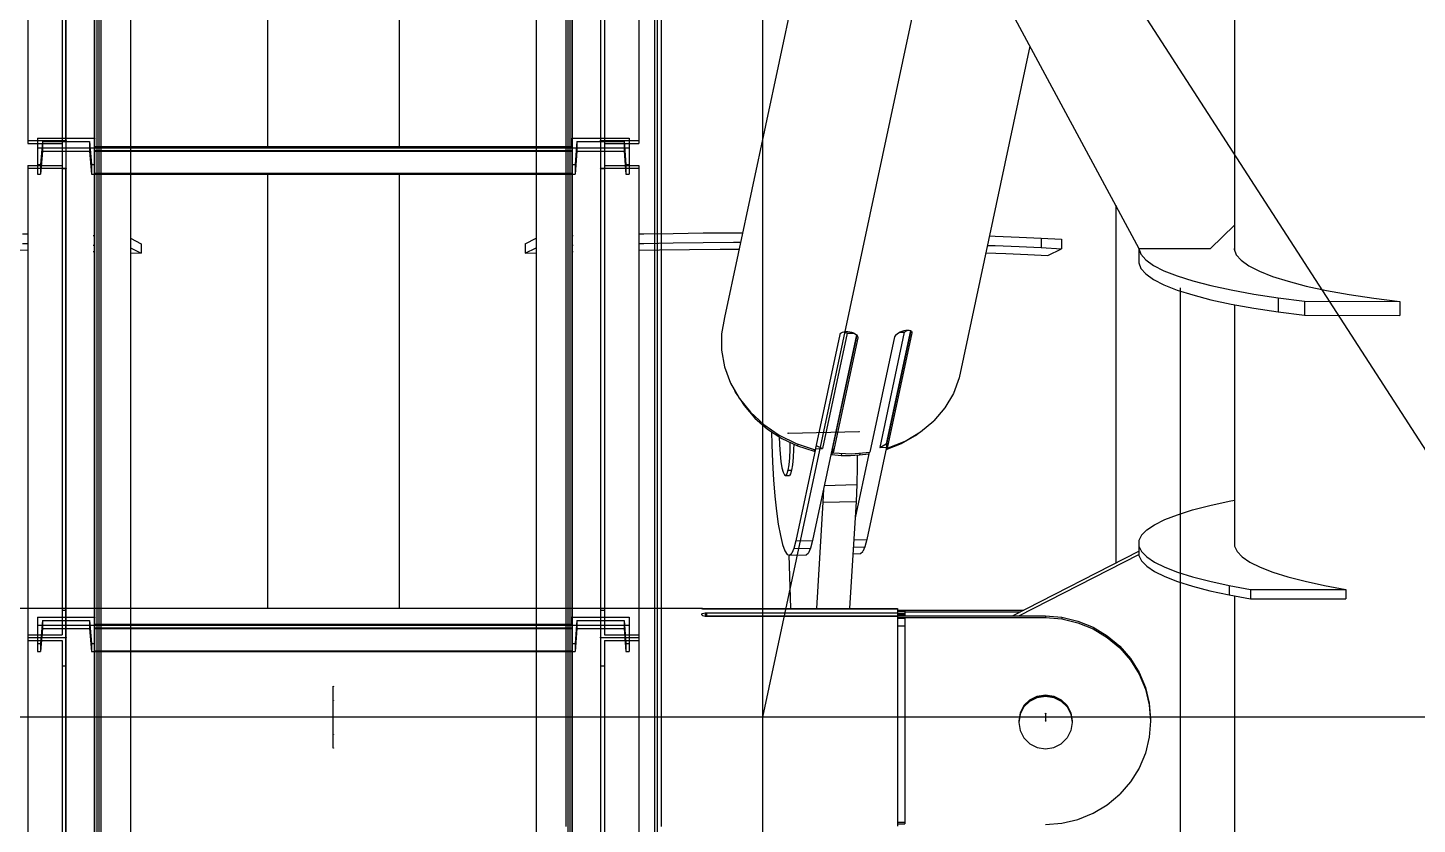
# Model space of a CAD drawing. Header units: millimetres. Extents: x 150209.93 to 150215.05, y 136675.65 to 136679.93.
# Drawn here: x 150213.5487 to 150213.6069, y 136676.6423 to 136676.6756 of the extents above; entities that cross this region are included whole.
import ezdxf

# ---------------------------------------------------------------- set-up
doc = ezdxf.new("R2010")
doc.units = ezdxf.units.MM
doc.header["$LTSCALE"] = 0.25
for name, pattern in [('CENTER', [50.8, 31.75, -6.35, 6.35, -6.35]), ('XKITLINE00', [0]), ('XKITLINE02', [4, 2, -2]), ('XKITLINE03', [6, 3, -1, 1, -1])]:
    doc.linetypes.add(name, pattern=pattern)

# ---------------------------------------------------------------- blocks, each defined once
blk = doc.blocks.new('çatıı')
at = {"color": 8, "linetype": 'CENTER'}
for p, q in [((23255, 4763.35), (23255, 6431.43)), ((23430, 5080.27), (22900, 5900.27)), ((23255, 5080.27), (23430, 5900.27)), ((23342.5, 4670.27), (23342.5, 5490.27)), ((23260.29, 5139.77), (23275.16, 5140.11)), ((23165, 5076.72), (23165, 5086.71)), ((23165, 5073.84), (23165, 5083.83)), ((23429.99, 5080.27), (22900, 5080.27)), ((23430, 4260.27), (23255, 5080.27)), ((23314.2, 5081.06), (23314.2, 5079.49))]:
    blk.add_line(p, q, dxfattribs=at)
at = {"color": 1, "linetype": 'XKITLINE03'}
for p, q in [((23109.01, 4289.11), (23109.01, 5553.53)), ((23220.99, 4289.12), (23220.99, 5553.53)), ((23115.01, 4280.28), (23115.01, 5549.66)), ((23215.01, 5549.66), (23214.98, 4280.28)), ((23109.01, 5201.07), (23109.01, 5296.94)), ((23220.99, 5296.94), (23220.99, 5201.07)), ((23115.01, 5201.54), (23115.01, 5199.51)), ((23214.99, 5199.51), (23214.99, 5201.54)), ((23214.99, 5199.72), (23115.01, 5199.72)), ((23109.01, 5096.97), (23109.01, 5195.25)), ((23220.99, 5195.25), (23220.99, 5096.97)), ((23115.01, 5101.23), (23115.01, 5099.54)), ((23214.99, 5099.72), (23115.01, 5099.72)), ((23214.99, 5099.54), (23214.99, 5101.23)), ((23109.01, 5001.09), (23109.01, 5096.97)), ((23220.99, 5096.97), (23220.99, 5001.09))]:
    blk.add_line(p, q, dxfattribs=at)
at = {"color": 116, "linetype": 'XKITLINE02', "true_color": 0x136734}
for p, q in [((23114.93, 5550.18), (23114.93, 4280.34)), ((23115.01, 5549.96), (23115.01, 4280.58)), ((23115.01, 5549.66), (23115.01, 4280.28)), ((23115.46, 5550.14), (23115.46, 4279.7)), ((23115.86, 5549.94), (23115.86, 4280.56)), ((23115.86, 5549.68), (23115.86, 4280.3)), ((23116.31, 5550.19), (23116.31, 4278.85)), ((23122.51, 5549.96), (23122.51, 4280.57)), ((23122.51, 5549.67), (23122.51, 4280.28)), ((23207.5, 5549.95), (23207.48, 4280.57)), ((23207.51, 5549.67), (23207.48, 4280.29)), ((23207.51, 5549.66), (23207.48, 4280.28)), ((23214.15, 5549.94), (23214.13, 4280.56)), ((23214.16, 5549.68), (23214.13, 4280.3)), ((23214.54, 5550.14), (23214.54, 4279.7)), ((23215, 5549.97), (23214.98, 4280.58)), ((23215.01, 5549.66), (23214.98, 4280.28)), ((23215.07, 5550.18), (23215.07, 4280.33)), ((23232.31, 5550.18), (23232.31, 4297.66)), ((23232.84, 5550.14), (23232.84, 4298.1)), ((23101.01, 5296.94), (23101.01, 5200.48)), ((23108.21, 5296.36), (23108.21, 5195.18)), ((23109.01, 5296.94), (23109.01, 5195.18)), ((23220.99, 5296.94), (23220.99, 5195.18)), ((23221.79, 5296.36), (23221.79, 5195.18)), ((23228.99, 5296.94), (23228.99, 5200.48)), ((23101.01, 5201.07), (23109.01, 5201.07)), ((23103.01, 5201.54), (23103.01, 5194.01)), ((23103.01, 5201.54), (23115.01, 5201.54)), ((23115.01, 5201.54), (23115.01, 5194.01)), ((23214.99, 5201.54), (23214.99, 5199.51)), ((23214.99, 5201.54), (23214.99, 5196.04)), ((23214.99, 5201.54), (23226.99, 5201.54)), ((23220.99, 5201.07), (23228.99, 5201.07)), ((23226.99, 5201.54), (23226.99, 5199.51)), ((23226.99, 5201.07), (23226.99, 5196.04)), ((23101.01, 5200.48), (23108.21, 5200.48)), ((23103.01, 5199.51), (23115.01, 5199.51)), ((23104.07, 5200.84), (23103.69, 5196.04)), ((23104.07, 5198.81), (23103.69, 5194.01)), ((23104.07, 5200.84), (23113.94, 5200.84)), ((23104.07, 5200.84), (23104.07, 5198.81)), ((23104.07, 5198.81), (23113.94, 5198.81)), ((23108.21, 5200.99), (23108.21, 5097.54)), ((23108.21, 5200.99), (23109.01, 5200.99)), ((23109.01, 5200.99), (23109.01, 5096.97)), ((23113.94, 5200.84), (23114.33, 5196.04)), ((23113.94, 5200.84), (23113.94, 5198.81)), ((23113.94, 5198.81), (23114.33, 5194.01)), ((23115.01, 5199.72), (23115.01, 5194.01)), ((23115.01, 5199.72), (23122.51, 5199.72)), ((23115.01, 5199.51), (23214.99, 5199.51)), ((23115.01, 5199), (23214.99, 5199)), ((23115.01, 5198.82), (23214.99, 5198.82)), ((23207.5, 5199.72), (23214.99, 5199.72)), ((23214.99, 5199.72), (23214.99, 5194.01)), ((23214.99, 5199.51), (23214.99, 5194.01)), ((23214.99, 5199.51), (23226.99, 5199.51)), ((23216.05, 5200.84), (23215.67, 5196.04)), ((23216.05, 5198.81), (23215.67, 5194.01)), ((23216.05, 5200.84), (23216.05, 5198.81)), ((23216.05, 5200.84), (23225.92, 5200.84)), ((23216.05, 5198.81), (23225.92, 5198.81)), ((23220.99, 5200.99), (23220.99, 5195.25)), ((23220.99, 5200.99), (23221.79, 5200.99)), ((23220.99, 5200.99), (23220.99, 5096.97)), ((23221.79, 5200.99), (23221.79, 5195.83)), ((23221.79, 5200.99), (23221.79, 5101.73)), ((23221.79, 5200.48), (23228.99, 5200.48)), ((23225.92, 5200.84), (23225.92, 5198.81)), ((23225.92, 5200.84), (23226.31, 5196.04)), ((23225.92, 5198.81), (23226.31, 5194.01)), ((23226.99, 5199.51), (23226.99, 5194.01)), ((23101.01, 5195.83), (23101.01, 5096.97)), ((23101.01, 5195.83), (23101.01, 5097.54)), ((23101.01, 5195.83), (23108.21, 5195.83)), ((23101.01, 5195.25), (23109.01, 5195.25)), ((23103.01, 5196.04), (23103.69, 5196.04)), ((23103.69, 5196.04), (23103.69, 5194.01)), ((23114.33, 5196.04), (23115.01, 5196.04)), ((23114.33, 5196.04), (23114.33, 5194.01)), ((23214.99, 5196.04), (23214.99, 5194.01)), ((23214.99, 5196.04), (23215.67, 5196.04)), ((23215.67, 5196.04), (23215.67, 5194.01)), ((23220.99, 5195.25), (23228.99, 5195.25)), ((23221.79, 5195.83), (23228.99, 5195.83)), ((23226.31, 5196.04), (23226.31, 5194.01)), ((23226.31, 5196.04), (23226.99, 5196.04)), ((23226.99, 5196.04), (23226.99, 5194.01)), ((23228.99, 5195.83), (23228.99, 5195.25)), ((23228.99, 5195.83), (23228.99, 5096.97)), ((23103.01, 5194.01), (23103.69, 5194.01)), ((23108.21, 5195.18), (23109.01, 5195.18)), ((23114.33, 5194.01), (23115.01, 5194.01)), ((23115.01, 5194.22), (23122.51, 5194.22)), ((23115.01, 5194.21), (23122.51, 5194.21)), ((23115.01, 5194.02), (23122.51, 5194.02)), ((23115.01, 5194.01), (23122.51, 5194.01)), ((23207.5, 5194.22), (23214.99, 5194.22)), ((23207.5, 5194.21), (23214.99, 5194.21)), ((23207.5, 5194.02), (23214.99, 5194.02)), ((23207.5, 5194.01), (23214.99, 5194.01)), ((23214.99, 5194.01), (23215.67, 5194.01)), ((23220.99, 5195.18), (23221.79, 5195.18)), ((23226.31, 5194.01), (23226.99, 5194.01)), ((23108.21, 5102.71), (23109.01, 5102.71)), ((23108.21, 5102.71), (23108.21, 5097.54)), ((23116.31, 5103.12), (23116.31, 5057.42)), ((23122.51, 5103.12), (23122.51, 5057.42)), ((23207.49, 5103.12), (23207.49, 5057.42)), ((23213.69, 5103.12), (23213.69, 5057.42)), ((23220.99, 5102.71), (23221.79, 5102.71)), ((23233.69, 5103.12), (23233.69, 5057.42)), ((23103.01, 5101.23), (23103.01, 5094.04)), ((23103.01, 5101.23), (23115.01, 5101.23)), ((23103.01, 5099.54), (23115.01, 5099.54)), ((23104.07, 5100.53), (23103.69, 5095.74)), ((23104.07, 5100.53), (23113.94, 5100.53)), ((23104.07, 5100.53), (23104.07, 5098.84)), ((23113.94, 5100.53), (23114.33, 5095.74)), ((23113.94, 5100.53), (23113.94, 5098.84)), ((23115.01, 5101.23), (23115.01, 5094.04)), ((23115.01, 5099.72), (23115.01, 5094.04)), ((23115.01, 5099.72), (23214.99, 5099.72)), ((23115.01, 5099.54), (23214.99, 5099.54)), ((23214.99, 5101.23), (23214.99, 5099.54)), ((23214.99, 5101.23), (23214.99, 5095.74)), ((23214.99, 5101.23), (23226.99, 5101.23)), ((23214.99, 5099.72), (23214.99, 5094.04)), ((23214.99, 5099.54), (23214.99, 5094.04)), ((23214.99, 5099.54), (23226.99, 5099.54)), ((23216.05, 5100.53), (23215.67, 5095.74)), ((23216.05, 5100.53), (23216.05, 5098.84)), ((23216.05, 5100.53), (23225.92, 5100.53)), ((23221.79, 5101.73), (23221.79, 5097.54)), ((23225.92, 5100.53), (23225.92, 5098.84)), ((23225.92, 5100.53), (23226.31, 5095.74)), ((23226.99, 5101.23), (23226.99, 5099.54)), ((23226.99, 5101.23), (23226.99, 5095.74)), ((23226.99, 5099.54), (23226.99, 5094.04)), ((23101.01, 5097.54), (23108.21, 5097.54)), ((23101.01, 5096.97), (23101.01, 5000.5)), ((23101.01, 5096.97), (23109.01, 5096.97)), ((23101.01, 5096.97), (23109.01, 5096.97)), ((23101.01, 5096.38), (23108.21, 5096.38)), ((23104.07, 5098.84), (23103.69, 5094.04)), ((23104.07, 5098.84), (23113.94, 5098.84)), ((23108.21, 5096.38), (23108.21, 4995.2)), ((23109.01, 5096.97), (23109.01, 4995.2)), ((23113.94, 5098.84), (23114.33, 5094.04)), ((23115.01, 5099), (23214.99, 5099)), ((23115.01, 5098.85), (23214.99, 5098.85)), ((23216.05, 5098.84), (23215.67, 5094.04)), ((23216.05, 5098.84), (23225.92, 5098.84)), ((23220.99, 5096.97), (23220.99, 5088.05)), ((23220.99, 5096.97), (23228.99, 5096.97)), ((23220.99, 5096.97), (23228.99, 5096.97)), ((23221.79, 5097.54), (23228.99, 5097.54)), ((23221.79, 5096.38), (23221.79, 5088.05)), ((23221.79, 5096.38), (23228.99, 5096.38)), ((23225.92, 5098.84), (23226.31, 5094.04)), ((23228.99, 5096.97), (23228.99, 5094.93)), ((23103.01, 5095.74), (23103.69, 5095.74)), ((23103.01, 5094.04), (23103.69, 5094.04)), ((23103.69, 5095.74), (23103.69, 5094.04)), ((23114.33, 5095.74), (23115.01, 5095.74)), ((23114.33, 5095.74), (23114.33, 5094.04)), ((23114.33, 5094.04), (23115.01, 5094.04)), ((23115.01, 5094.22), (23214.99, 5094.22)), ((23115.01, 5094.21), (23214.99, 5094.21)), ((23115.01, 5094.05), (23214.99, 5094.05)), ((23115.01, 5094.04), (23214.99, 5094.04)), ((23214.99, 5095.74), (23214.99, 5094.04)), ((23214.99, 5095.74), (23215.67, 5095.74)), ((23214.99, 5094.04), (23215.67, 5094.04)), ((23215.67, 5095.74), (23215.67, 5094.04)), ((23220.99, 5094.93), (23220.99, 4995.2)), ((23221.79, 5094.93), (23221.79, 4995.2)), ((23226.31, 5095.74), (23226.31, 5094.04)), ((23226.31, 5095.74), (23226.99, 5095.74)), ((23226.31, 5094.04), (23226.99, 5094.04)), ((23226.99, 5095.74), (23226.99, 5094.04)), ((23228.99, 5094.93), (23228.99, 5000.5)), ((23108.21, 5091.08), (23109.01, 5091.08)), ((23220.99, 5091.08), (23221.79, 5091.08))]:
    blk.add_line(p, q, dxfattribs=at)
at = {"color": 7, "linetype": 'XKITLINE00'}
for p, q in [((23116.31, 5523.52), (23116.31, 5103.12)), ((23122.51, 5513.93), (23122.51, 5103.12)), ((23207.5, 5382.43), (23207.49, 5103.12)), ((23213.69, 5372.86), (23213.69, 5103.12)), ((23233.69, 5341.91), (23233.69, 5103.12)), ((23122.51, 5199.72), (23207.5, 5199.72)), ((23122.51, 5194.22), (23207.5, 5194.22)), ((23122.51, 5194.21), (23207.5, 5194.21)), ((23122.51, 5194.02), (23207.5, 5194.02)), ((23122.51, 5194.01), (23207.5, 5194.01))]:
    blk.add_line(p, q, dxfattribs=at)
at = {"color": 8, "linetype": 'XKITLINE00'}
for p, q in [((23151.2, 5294.01), (23151.2, 5199.72)), ((23178.8, 5294.01), (23178.8, 5199.72)), ((23272.18, 5282.36), (23246.93, 5164.02)), ((23353.77, 5273.03), (23353.77, 5183.33)), ((23353.8, 5273.02), (23353.8, 5178.17)), ((23302.17, 5237.05), (23333.77, 5178.49)), ((23310.93, 5220.82), (23296.1, 5151.35)), ((23151.2, 5194.01), (23151.2, 5103.12)), ((23178.8, 5194.01), (23178.8, 5103.12)), ((23328.91, 5187.51), (23328.91, 5112.58)), ((23099.93, 5181.53), (23101.01, 5181.51)), ((23114.72, 5181.16), (23115.01, 5181.15)), ((23215, 5181.15), (23215.27, 5181.16)), ((23228.99, 5181.51), (23230.06, 5181.53)), ((23230.06, 5181.53), (23236.18, 5181.63)), ((23236.18, 5181.63), (23242.45, 5181.71)), ((23242.45, 5181.71), (23248.83, 5181.76)), ((23248.83, 5181.76), (23250.71, 5181.76)), ((23302.45, 5181.09), (23303.66, 5181.05)), ((23303.66, 5181.05), (23308.66, 5180.85)), ((23308.66, 5180.85), (23313.29, 5180.63)), ((23348.77, 5178.43), (23353.77, 5183.33)), ((23353.8, 5183.52), (23353.77, 5183.33)), ((23096.62, 5178.2), (23101.01, 5178.13)), ((23099.93, 5179.53), (23101.01, 5179.51)), ((23114.72, 5179.16), (23115.01, 5179.15)), ((23114.72, 5177.81), (23115.01, 5177.8)), ((23122.51, 5180.63), (23124.79, 5179.46)), ((23122.51, 5178.63), (23124.79, 5177.46)), ((23124.79, 5179.46), (23124.79, 5177.46)), ((23205.2, 5179.46), (23207.5, 5180.63)), ((23205.2, 5179.46), (23205.2, 5177.46)), ((23205.2, 5177.46), (23207.5, 5178.63)), ((23215, 5179.15), (23215.27, 5179.16)), ((23215, 5177.8), (23215.27, 5177.81)), ((23228.99, 5179.51), (23230.06, 5179.53)), ((23228.99, 5178.13), (23233.37, 5178.2)), ((23230.06, 5179.53), (23236.18, 5179.63)), ((23233.37, 5178.2), (23239.64, 5178.28)), ((23236.18, 5179.63), (23242.45, 5179.71)), ((23239.64, 5178.28), (23246.02, 5178.32)), ((23242.45, 5179.71), (23248.83, 5179.76)), ((23246.02, 5178.32), (23249.98, 5178.34)), ((23248.83, 5179.76), (23250.29, 5179.76)), ((23302.03, 5179.1), (23303.66, 5179.05)), ((23303.66, 5179.05), (23308.66, 5178.85)), ((23308.66, 5178.85), (23313.29, 5178.64)), ((23313.29, 5180.63), (23313.29, 5178.64)), ((23313.29, 5180.63), (23317.52, 5180.4)), ((23313.29, 5178.64), (23317.52, 5178.4)), ((23314.71, 5176.97), (23317.52, 5178.4)), ((23317.52, 5180.4), (23317.52, 5178.4)), ((23333.75, 5178.53), (23333.74, 5178.43)), ((23333.74, 5178.43), (23334.17, 5177.24)), ((23333.74, 5178.43), (23333.74, 5175.47)), ((23333.77, 5178.49), (23348.77, 5178.43)), ((23353.78, 5178.66), (23353.73, 5178.34)), ((23353.73, 5178.34), (23354.16, 5177.15)), ((23122.51, 5177.55), (23124.79, 5177.46)), ((23205.2, 5177.46), (23207.5, 5177.55)), ((23301.7, 5177.58), (23305.85, 5177.42)), ((23305.85, 5177.42), (23310.48, 5177.2)), ((23310.48, 5177.2), (23314.71, 5176.97)), ((23333.74, 5175.47), (23334.17, 5174.29)), ((23334.17, 5177.24), (23335.2, 5176.07)), ((23335.2, 5176.07), (23336.81, 5174.92)), ((23336.81, 5174.92), (23339, 5173.8)), ((23354.16, 5177.15), (23355.19, 5175.98)), ((23355.19, 5175.98), (23356.8, 5174.83)), ((23334.17, 5174.29), (23335.2, 5173.12)), ((23335.2, 5173.12), (23336.81, 5171.96)), ((23336.81, 5171.96), (23339, 5170.84)), ((23339, 5173.8), (23341.75, 5172.71)), ((23341.75, 5172.71), (23345.03, 5171.67)), ((23356.8, 5174.83), (23358.99, 5173.71)), ((23358.99, 5173.71), (23361.74, 5172.62)), ((23361.74, 5172.62), (23365.02, 5171.59)), ((23339, 5170.84), (23341.75, 5169.76)), ((23341.75, 5169.76), (23345.03, 5168.72)), ((23345.03, 5171.67), (23348.82, 5170.69)), ((23348.82, 5170.69), (23353.1, 5169.77)), ((23353.1, 5169.77), (23357.82, 5168.92)), ((23365.02, 5171.59), (23368.82, 5170.6)), ((23368.82, 5170.6), (23373.09, 5169.69)), ((23373.09, 5169.69), (23377.81, 5168.84)), ((23345.03, 5168.72), (23348.82, 5167.74)), ((23348.82, 5167.74), (23353.1, 5166.82)), ((23353.1, 5166.82), (23357.82, 5165.97)), ((23353.8, 5166.69), (23353.8, 5116.07)), ((23357.82, 5168.92), (23362.95, 5168.15)), ((23362.95, 5168.15), (23368.46, 5167.46)), ((23362.95, 5168.15), (23362.95, 5165.2)), ((23368.46, 5167.46), (23388.45, 5167.37)), ((23368.46, 5167.46), (23368.46, 5164.51)), ((23377.81, 5168.84), (23382.95, 5168.06)), ((23382.95, 5168.06), (23388.45, 5167.37)), ((23388.45, 5167.37), (23388.45, 5164.42)), ((23246.93, 5164.02), (23246.32, 5160.61)), ((23357.82, 5165.97), (23362.95, 5165.2)), ((23362.95, 5165.2), (23368.46, 5164.51)), ((23368.46, 5164.51), (23388.45, 5164.42)), ((23246.32, 5160.61), (23246.34, 5157.13)), ((23274.59, 5160.37), (23265.39, 5117.27)), ((23271.12, 5160.46), (23265.96, 5136.32)), ((23272.66, 5160.69), (23267.5, 5136.54)), ((23271.2, 5160.65), (23271.12, 5160.46)), ((23271.2, 5160.65), (23271.38, 5160.82)), ((23271.38, 5160.82), (23271.64, 5160.94)), ((23271.64, 5160.94), (23271.97, 5161.03)), ((23271.94, 5161.02), (23272.66, 5160.69)), ((23271.97, 5161.03), (23272.35, 5161.07)), ((23272.35, 5161.07), (23272.76, 5161.06)), ((23272.66, 5160.69), (23274.07, 5160.72)), ((23272.76, 5161.06), (23273.18, 5161.01)), ((23273.18, 5161.01), (23273.59, 5160.91)), ((23273.59, 5160.91), (23273.97, 5160.77)), ((23273.97, 5160.77), (23274.3, 5160.6)), ((23274.3, 5160.6), (23274.57, 5160.4)), ((23274.57, 5160.4), (23274.75, 5160.19)), ((23284.61, 5160.95), (23279.46, 5136.81)), ((23285.9, 5161.26), (23280.84, 5137.58)), ((23285.95, 5161.24), (23280.93, 5137.73)), ((23286.18, 5160.8), (23281.03, 5136.65)), ((23282.85, 5160.37), (23282.71, 5160.19)), ((23282.85, 5160.37), (23283.1, 5160.59)), ((23283.1, 5160.59), (23283.41, 5160.8)), ((23283.41, 5160.8), (23283.78, 5160.99)), ((23283.67, 5160.93), (23284.61, 5160.95)), ((23283.78, 5160.99), (23284.17, 5161.14)), ((23284.17, 5161.14), (23284.58, 5161.26)), ((23284.58, 5161.26), (23284.97, 5161.33)), ((23284.61, 5160.95), (23285.34, 5161.36)), ((23284.97, 5161.33), (23285.34, 5161.36)), ((23285.34, 5161.36), (23285.66, 5161.33)), ((23285.66, 5161.33), (23285.91, 5161.26)), ((23285.91, 5161.26), (23286.09, 5161.14)), ((23286.09, 5161.14), (23286.18, 5160.99)), ((23286.18, 5160.99), (23286.18, 5160.8)), ((23274.65, 5160.31), (23269.6, 5136.68)), ((23274.86, 5159.78), (23269.7, 5135.63)), ((23274.75, 5160.19), (23274.83, 5160.02)), ((23274.83, 5160.02), (23274.85, 5159.98)), ((23274.85, 5159.98), (23274.86, 5159.78)), ((23282.59, 5159.95), (23277.43, 5135.8)), ((23282.68, 5160.15), (23282.59, 5159.95)), ((23282.71, 5160.19), (23282.68, 5160.15)), ((23246.34, 5157.13), (23246.97, 5153.65)), ((23246.97, 5153.65), (23248.21, 5150.28)), ((23248.21, 5150.28), (23250.02, 5147.09)), ((23248.96, 5148.97), (23249.21, 5148.39)), ((23296.1, 5151.35), (23294.89, 5148.09)), ((23249.21, 5148.39), (23249.86, 5147.38)), ((23250.02, 5147.09), (23252.37, 5144.16)), ((23250.13, 5146.96), (23251.04, 5145.54)), ((23294.89, 5148.09), (23293.11, 5145.07)), ((23251.04, 5145.54), (23253.31, 5142.93)), ((23252.37, 5144.16), (23255.18, 5141.57)), ((23253.31, 5142.93), (23255.97, 5140.63)), ((23293.11, 5145.07), (23290.79, 5142.36)), ((23255.18, 5141.57), (23258.4, 5139.37)), ((23255.97, 5140.63), (23258.97, 5138.67)), ((23256.82, 5140.07), (23256.86, 5137.42)), ((23284.8, 5138.13), (23288, 5140.03)), ((23288, 5140.03), (23290.79, 5142.36)), ((23256.86, 5137.42), (23257, 5133.68)), ((23258.37, 5139.06), (23258.45, 5137.31)), ((23258.4, 5139.37), (23261.94, 5137.62)), ((23258.45, 5137.31), (23258.59, 5135.48)), ((23258.97, 5138.67), (23262.23, 5137.11)), ((23260.66, 5137.86), (23260.64, 5136.36)), ((23261.45, 5137.49), (23261.43, 5136.38)), ((23261.94, 5137.62), (23265.71, 5136.37)), ((23262.31, 5137.49), (23262.23, 5137.11)), ((23262.23, 5137.11), (23265.7, 5135.98)), ((23266.15, 5137.18), (23267.5, 5136.54)), ((23279.46, 5136.81), (23280.84, 5137.58)), ((23280.81, 5136.33), (23284.01, 5137.6)), ((23280.84, 5137.58), (23280.91, 5136.84)), ((23280.97, 5137.28), (23280.9, 5136.96)), ((23280.91, 5137.91), (23280.97, 5137.28)), ((23280.93, 5137.73), (23281.03, 5136.65)), ((23281.27, 5136.71), (23284.8, 5138.13)), ((23284.01, 5137.6), (23286.97, 5139.29)), ((23284.06, 5137.83), (23284.01, 5137.6)), ((23286.97, 5139.29), (23287.58, 5139.78)), ((23258.59, 5135.48), (23258.77, 5133.87)), ((23260.55, 5134.63), (23260.41, 5133.15)), ((23260.64, 5136.36), (23260.55, 5134.63)), ((23261.34, 5134.65), (23261.2, 5133.17)), ((23261.43, 5136.38), (23261.34, 5134.65)), ((23266.04, 5136.51), (23261.92, 5117.2)), ((23265.78, 5136.35), (23265.7, 5135.98)), ((23265.71, 5136.37), (23265.96, 5136.32)), ((23266.03, 5136.64), (23266.04, 5136.51)), ((23266.04, 5136.51), (23267.5, 5136.54)), ((23269.38, 5135.95), (23269.44, 5135.28)), ((23269.64, 5136.25), (23269.44, 5135.28)), ((23269.44, 5135.28), (23271.38, 5135.12)), ((23269.58, 5136.91), (23269.64, 5136.25)), ((23269.6, 5136.68), (23269.7, 5135.63)), ((23269.7, 5135.63), (23273.59, 5135.45)), ((23271.48, 5135.55), (23271.38, 5135.12)), ((23271.38, 5135.12), (23273.33, 5135.1)), ((23273.33, 5135.1), (23275.26, 5135.21)), ((23273.59, 5135.45), (23277.43, 5135.8)), ((23277.16, 5135.45), (23274.3, 5122.02)), ((23274.77, 5135.18), (23274.77, 5132.78)), ((23275.35, 5135.61), (23275.26, 5135.21)), ((23275.26, 5135.21), (23277.17, 5135.45)), ((23280.91, 5136.84), (23276.79, 5117.53)), ((23277.24, 5135.79), (23277.17, 5135.45)), ((23279.46, 5136.81), (23280.91, 5136.84)), ((23281.03, 5136.65), (23281.27, 5136.71)), ((23257, 5133.68), (23257.21, 5130.04)), ((23258.77, 5133.87), (23258.99, 5132.55)), ((23258.99, 5132.55), (23259.24, 5131.59)), ((23259.24, 5131.59), (23259.5, 5131.04)), ((23260, 5131.25), (23259.76, 5130.92)), ((23260.22, 5132.01), (23260, 5131.25)), ((23260.41, 5133.15), (23260.22, 5132.01)), ((23260.22, 5132.01), (23261.02, 5132.03)), ((23260.8, 5131.27), (23260.55, 5130.94)), ((23261.02, 5132.03), (23260.8, 5131.27)), ((23261.2, 5133.17), (23261.02, 5132.03)), ((23274.77, 5132.78), (23274.67, 5129)), ((23257.21, 5130.04), (23257.49, 5126.62)), ((23259.5, 5131.04), (23259.76, 5130.92)), ((23259.76, 5130.92), (23260.55, 5130.94)), ((23267.86, 5128.85), (23274.67, 5129)), ((23274.67, 5129), (23274.51, 5125.47)), ((23257.49, 5126.62), (23257.82, 5123.47)), ((23267.7, 5128.07), (23267.57, 5125.31)), ((23267.57, 5125.31), (23274.51, 5125.47)), ((23274.51, 5125.47), (23273.16, 5103.07)), ((23348.59, 5124.64), (23352.65, 5125.53)), ((23352.65, 5125.53), (23353.8, 5125.74)), ((23257.82, 5123.47), (23258.21, 5120.69)), ((23267.57, 5125.31), (23266.23, 5103.07)), ((23339.18, 5121.68), (23341.83, 5122.71)), ((23341.83, 5122.71), (23344.98, 5123.7)), ((23344.98, 5123.7), (23348.59, 5124.64)), ((23258.21, 5120.69), (23258.65, 5118.34)), ((23335.4, 5119.51), (23337.03, 5120.61)), ((23337.03, 5120.61), (23339.18, 5121.68)), ((23258.65, 5118.34), (23259.11, 5116.48)), ((23261.92, 5117.2), (23261.51, 5115.64)), ((23261.92, 5117.2), (23265.39, 5117.27)), ((23265.39, 5117.27), (23264.98, 5115.72)), ((23274.02, 5117.46), (23276.79, 5117.53)), ((23276.79, 5117.53), (23276.38, 5115.97)), ((23334.31, 5118.4), (23333.76, 5117.27)), ((23333.76, 5117.27), (23333.76, 5116.13)), ((23335.4, 5119.51), (23334.31, 5118.4)), ((23353.8, 5117.33), (23353.76, 5117.27)), ((23353.76, 5117.27), (23353.76, 5116.13)), ((23259.11, 5116.48), (23259.6, 5115.15)), ((23259.6, 5115.15), (23260.09, 5114.4)), ((23260.09, 5114.4), (23260.59, 5114.22)), ((23260.46, 5114.27), (23260.78, 5103.07)), ((23260.59, 5114.22), (23261.06, 5114.64)), ((23260.59, 5114.22), (23264.06, 5114.3)), ((23261.51, 5115.64), (23261.06, 5114.64)), ((23261.51, 5115.64), (23264.98, 5115.72)), ((23264.06, 5114.3), (23264.53, 5114.72)), ((23264.98, 5115.72), (23264.53, 5114.72)), ((23273.85, 5114.52), (23275.46, 5114.55)), ((23273.93, 5115.92), (23276.38, 5115.97)), ((23275.46, 5114.55), (23275.93, 5114.97)), ((23276.38, 5115.97), (23275.93, 5114.97)), ((23307.27, 5101.49), (23333.76, 5115.07)), ((23308.64, 5101.49), (23333.76, 5114.37)), ((23333.76, 5116.13), (23333.76, 5114.17)), ((23333.76, 5116.13), (23334.31, 5115)), ((23333.76, 5114.17), (23334.31, 5113.04)), ((23334.31, 5115), (23335.4, 5113.89)), ((23335.4, 5113.89), (23337.03, 5112.79)), ((23353.76, 5116.13), (23354.31, 5115)), ((23354.31, 5115), (23355.4, 5113.89)), ((23355.4, 5113.89), (23357.03, 5112.79)), ((23334.31, 5113.04), (23335.4, 5111.92)), ((23335.4, 5111.92), (23337.03, 5110.82)), ((23337.03, 5112.79), (23339.18, 5111.72)), ((23339.18, 5111.72), (23341.83, 5110.69)), ((23357.03, 5112.79), (23359.18, 5111.72)), ((23359.18, 5111.72), (23361.83, 5110.69)), ((23337.03, 5110.82), (23339.18, 5109.75)), ((23339.18, 5109.75), (23341.83, 5108.72)), ((23341.83, 5110.69), (23344.98, 5109.7)), ((23341.83, 5108.72), (23344.98, 5107.73)), ((23344.98, 5109.7), (23348.59, 5108.76)), ((23348.59, 5108.76), (23352.65, 5107.87)), ((23361.83, 5110.69), (23364.98, 5109.7)), ((23364.98, 5109.7), (23368.59, 5108.76)), ((23368.59, 5108.76), (23372.65, 5107.87)), ((23344.98, 5107.73), (23348.59, 5106.79)), ((23348.59, 5106.79), (23352.65, 5105.91)), ((23352.65, 5107.87), (23352.65, 5105.91)), ((23352.65, 5107.87), (23357.11, 5107.06)), ((23352.65, 5105.91), (23357.11, 5105.09)), ((23353.8, 5105.69), (23353.8, 5050.39)), ((23357.11, 5107.06), (23357.11, 5105.09)), ((23357.11, 5107.06), (23377.11, 5107.06)), ((23357.11, 5105.09), (23377.11, 5105.09)), ((23372.65, 5107.87), (23377.11, 5107.06)), ((23377.11, 5107.06), (23377.11, 5105.09)), ((23087.8, 5103.12), (23242.19, 5103.12)), ((23242.11, 5103.1), (23242.19, 5103.12)), ((23242.11, 5103.1), (23242.11, 5103.07)), ((23242.11, 5103.07), (23242.19, 5103.04)), ((23242.19, 5103.12), (23242.36, 5103.1)), ((23242.19, 5103.04), (23242.36, 5103.02)), ((23242.36, 5103.1), (23242.6, 5103.08)), ((23242.36, 5103.02), (23242.6, 5103)), ((23242.6, 5103.08), (23242.89, 5103.07)), ((23242.6, 5103), (23242.89, 5102.99)), ((23242.6, 5102.1), (23242.89, 5102.13)), ((23242.89, 5103.07), (23242.89, 5102.99)), ((23242.89, 5103.07), (23243.2, 5103.07)), ((23242.89, 5102.99), (23243.2, 5102.98)), ((23242.89, 5102.13), (23243.2, 5102.14)), ((23242.89, 5102.13), (23242.89, 5101.47)), ((23243.2, 5103.07), (23243.2, 5102.98)), ((23243.2, 5103.07), (23283.2, 5103.07)), ((23243.2, 5102.98), (23283.2, 5102.98)), ((23243.2, 5102.14), (23283.2, 5102.14)), ((23243.2, 5102.14), (23243.2, 5101.51)), ((23283.2, 5103.07), (23283.2, 5102.98)), ((23283.2, 5102.98), (23283.2, 5101.51)), ((23283.2, 5102.72), (23309.67, 5102.72)), ((23283.2, 5102.57), (23284.7, 5102.57)), ((23283.2, 5102.46), (23284.7, 5102.46)), ((23284.7, 5102.57), (23284.7, 5101.51)), ((23284.7, 5102.37), (23308.98, 5102.37)), ((23242.11, 5101.9), (23242.19, 5101.97)), ((23242.11, 5101.9), (23242.11, 5101.81)), ((23242.11, 5101.81), (23242.19, 5101.73)), ((23242.19, 5101.97), (23242.36, 5102.04)), ((23242.19, 5101.73), (23242.36, 5101.62)), ((23242.36, 5102.04), (23242.6, 5102.1)), ((23242.36, 5101.62), (23242.6, 5101.53)), ((23242.6, 5101.53), (23242.89, 5101.47)), ((23242.89, 5101.47), (23243.2, 5101.45)), ((23243.2, 5101.49), (23243.2, 5101.45)), ((23243.2, 5101.49), (23314.2, 5101.49)), ((23243.2, 5101.45), (23283.2, 5101.45)), ((23283.2, 5102.04), (23284.7, 5102.04)), ((23283.2, 5101.73), (23283.2, 5101.51)), ((23283.2, 5101.73), (23284.7, 5101.73)), ((23283.2, 5101.45), (23283.2, 5065.56)), ((23283.2, 5101.14), (23314.2, 5101.14)), ((23283.2, 5101), (23284.7, 5101)), ((23283.2, 5099.4), (23284.7, 5099.4)), ((23284.7, 5101), (23284.7, 5059.29)), ((23314.2, 5101.49), (23317.64, 5101.23)), ((23314.2, 5101.49), (23314.2, 5101.14)), ((23314.2, 5101.14), (23317.64, 5100.88)), ((23317.64, 5101.23), (23317.64, 5100.88)), ((23317.64, 5101.23), (23320.99, 5100.43)), ((23317.64, 5100.88), (23320.99, 5100.08)), ((23320.99, 5100.43), (23324.18, 5099.13)), ((23320.99, 5100.08), (23324.18, 5098.78)), ((23324.18, 5099.13), (23327.13, 5097.36)), ((23324.18, 5098.78), (23327.13, 5097.01)), ((23327.13, 5097.36), (23329.75, 5095.15)), ((23327.13, 5097.01), (23329.75, 5094.8)), ((23329.75, 5095.15), (23331.99, 5092.57)), ((23329.75, 5094.8), (23331.99, 5092.22)), ((23331.99, 5092.57), (23333.8, 5089.67)), ((23331.99, 5092.22), (23333.8, 5089.32)), ((23333.8, 5089.67), (23335.12, 5086.53)), ((23333.8, 5089.32), (23335.12, 5086.18)), ((23310.9, 5083.95), (23312.46, 5084.73)), ((23312.46, 5084.73), (23314.2, 5085)), ((23312.46, 5084.59), (23314.2, 5084.86)), ((23312.46, 5084.59), (23314.2, 5084.86)), ((23312.46, 5084.45), (23314.2, 5084.72)), ((23314.2, 5085), (23314.2, 5084.86)), ((23314.2, 5085), (23315.93, 5084.73)), ((23314.2, 5084.86), (23315.93, 5084.59)), ((23314.2, 5084.86), (23315.93, 5084.59)), ((23314.2, 5084.86), (23314.2, 5084.72)), ((23314.2, 5084.72), (23315.93, 5084.45)), ((23315.93, 5084.73), (23317.49, 5083.95)), ((23335.12, 5086.53), (23335.92, 5083.22)), ((23335.12, 5086.18), (23335.92, 5082.87)), ((23309.66, 5082.73), (23308.87, 5081.19)), ((23309.66, 5082.59), (23308.87, 5081.05)), ((23309.66, 5082.59), (23308.87, 5081.05)), ((23309.66, 5082.45), (23308.87, 5080.91)), ((23309.66, 5082.73), (23310.9, 5083.95)), ((23309.66, 5082.59), (23310.9, 5083.81)), ((23309.66, 5082.59), (23310.9, 5083.81)), ((23309.66, 5082.45), (23310.9, 5083.66)), ((23310.9, 5083.81), (23312.46, 5084.59)), ((23310.9, 5083.81), (23312.46, 5084.59)), ((23310.9, 5083.66), (23312.46, 5084.45)), ((23315.93, 5084.59), (23317.49, 5083.81)), ((23315.93, 5084.59), (23317.49, 5083.81)), ((23315.93, 5084.45), (23317.49, 5083.66)), ((23317.49, 5083.95), (23318.73, 5082.73)), ((23317.49, 5083.81), (23318.73, 5082.59)), ((23317.49, 5083.81), (23318.73, 5082.59)), ((23317.49, 5083.66), (23318.73, 5082.45)), ((23318.73, 5082.73), (23319.52, 5081.19)), ((23318.73, 5082.59), (23319.52, 5081.05)), ((23318.73, 5082.59), (23319.52, 5081.05)), ((23318.73, 5082.45), (23319.52, 5080.91)), ((23335.92, 5083.22), (23336.2, 5079.84)), ((23335.92, 5082.87), (23336.2, 5079.49)), ((23308.87, 5081.19), (23308.6, 5079.49)), ((23308.87, 5081.05), (23308.6, 5079.34)), ((23308.87, 5081.05), (23308.6, 5079.34)), ((23308.87, 5080.91), (23308.6, 5079.2)), ((23308.6, 5079.49), (23308.6, 5079.34)), ((23308.6, 5079.34), (23308.6, 5079.2)), ((23308.6, 5079.2), (23308.87, 5077.5)), ((23319.52, 5081.19), (23319.8, 5079.49)), ((23319.52, 5081.05), (23319.8, 5079.34)), ((23319.52, 5081.05), (23319.8, 5079.34)), ((23319.52, 5080.91), (23319.8, 5079.2)), ((23319.8, 5079.2), (23319.52, 5077.5)), ((23319.8, 5079.49), (23319.8, 5079.34)), ((23319.8, 5079.34), (23319.8, 5079.2)), ((23336.2, 5079.49), (23335.92, 5076.1)), ((23336.2, 5079.84), (23336.2, 5079.49)), ((23308.87, 5077.5), (23309.66, 5075.96)), ((23309.66, 5075.96), (23310.9, 5074.74)), ((23317.49, 5074.74), (23318.73, 5075.96)), ((23319.52, 5077.5), (23318.73, 5075.96)), ((23335.92, 5076.1), (23335.12, 5072.79)), ((23310.9, 5074.74), (23312.46, 5073.96)), ((23312.46, 5073.96), (23314.2, 5073.69)), ((23314.2, 5073.69), (23315.93, 5073.96)), ((23315.93, 5073.96), (23317.49, 5074.74)), ((23335.12, 5072.79), (23333.8, 5069.65)), ((23333.8, 5069.65), (23331.99, 5066.75)), ((23283.2, 5065.56), (23283.2, 5057.48)), ((23331.99, 5066.75), (23329.75, 5064.17)), ((23324.18, 5060.19), (23327.13, 5061.96)), ((23327.13, 5061.96), (23329.75, 5064.17)), ((23284.7, 5059.29), (23284.7, 5058.33)), ((23317.64, 5058.09), (23320.99, 5058.89)), ((23320.99, 5058.89), (23324.18, 5060.19)), ((23283.2, 5058.33), (23284.7, 5058.33)), ((23283.2, 5057.94), (23284.7, 5057.94)), ((23284.7, 5058.33), (23284.7, 5057.94)), ((23314.2, 5057.83), (23317.64, 5058.09))]:
    blk.add_line(p, q, dxfattribs=at)
at = {"color": 1, "linetype": 'XKITLINE00'}
for centre in [(23109.01, 5201.07), (23115.01, 5201.54), (23214.99, 5201.54), (23220.99, 5201.07), (23115.01, 5199.72), (23115.01, 5199.51), (23214.99, 5199.72), (23214.99, 5199.51), (23109.01, 5195.25), (23220.99, 5195.25), (23115.01, 5101.23), (23115.01, 5099.72), (23115.01, 5099.54), (23214.99, 5101.23), (23214.99, 5099.72), (23214.99, 5099.54), (23109.01, 5096.97), (23109.01, 5096.97), (23220.99, 5096.97), (23220.99, 5096.97)]:
    blk.add_circle(centre, 0.05, dxfattribs=at)
at = {"color": 8, "linetype": 'XKITLINE00'}
for centre in [(23275.16, 5140.11), (23260.29, 5139.77), (23165, 5086.71), (23165, 5083.83), (23255, 5080.27), (23255, 5080.27), (23314.2, 5081.06), (23314.2, 5079.49), (23165, 5076.72), (23165, 5073.84)]:
    blk.add_circle(centre, 0.05, dxfattribs=at)

msp = doc.modelspace()

# ---------------------------------------------------------------- block references
at = {"xscale": 0.0002000170049888334, "yscale": 0.0002000170049888334, "zscale": 0.0002000170049888334}
msp.add_blockref('çatıı', (150208.928067, 136675.630592), dxfattribs=at)

doc.saveas('drawing.dxf')
